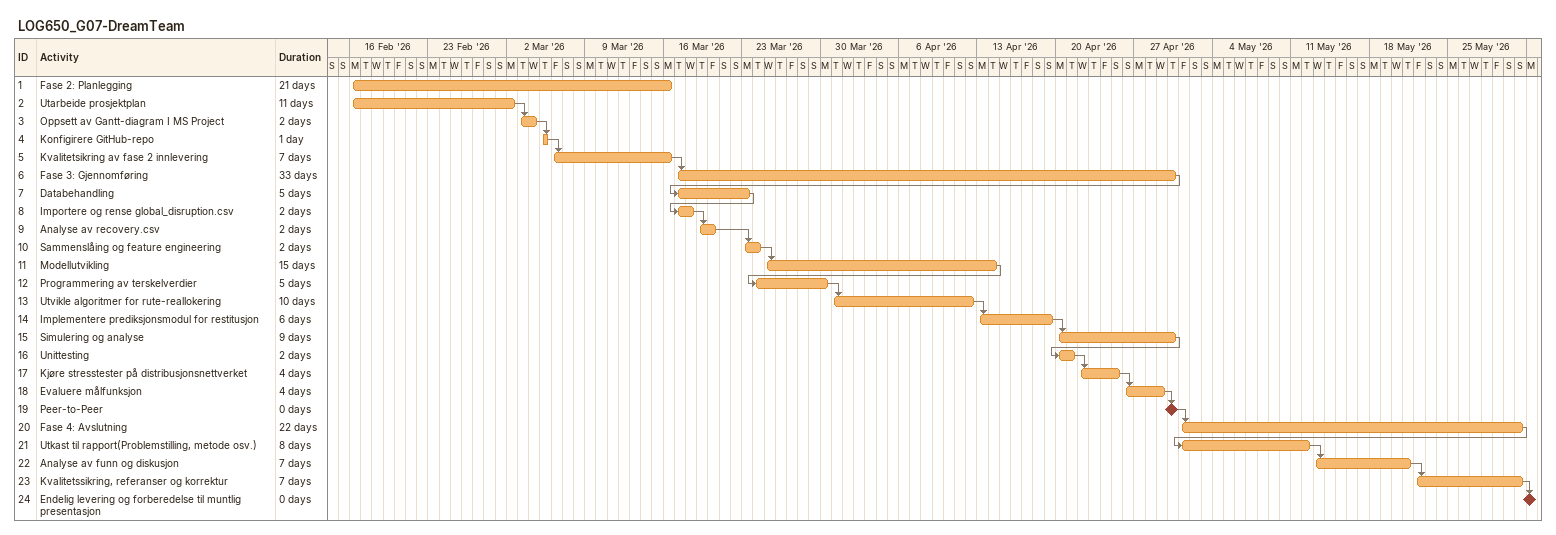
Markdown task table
LOG650_G07-DreamTeam

| ID | Task | Duration | Start | Finish | Predecessors |
|---|---|---|---|---|---|
| 1 | Fase 2: Planlegging | 21d | 2026-02-16 | 2026-03-16 |  |
| 2 | Utarbeide prosjektplan | 11d | 2026-02-16 | 2026-03-02 |  |
| 3 | Oppsett av Gantt-diagram I MS Project | 2d | 2026-03-03 | 2026-03-04 | 2 |
| 4 | Konfigirere GitHub-repo | 1d | 2026-03-05 | 2026-03-05 | 3 |
| 5 | Kvalitetsikring av fase 2 innlevering | 7d | 2026-03-06 | 2026-03-16 | 4 |
| 6 | Fase 3: Gjennomføring | 33d | 2026-03-17 | 2026-04-30 | 5 |
| 7 | Databehandling | 5d | 2026-03-17 | 2026-03-23 | 6 |
| 8 | Importere og rense global_disruption.csv | 2d | 2026-03-17 | 2026-03-18 | 7 |
| 9 | Analyse av recovery.csv | 2d | 2026-03-19 | 2026-03-20 | 8 |
| 10 | Sammenslåing og feature engineering | 2d | 2026-03-23 | 2026-03-24 | 9 |
| 11 | Modellutvikling | 15d | 2026-03-25 | 2026-04-14 | 10 |
| 12 | Programmering av terskelverdier | 5d | 2026-03-24 | 2026-03-30 | 11 |
| 13 | Utvikle algoritmer for rute-reallokering | 10d | 2026-03-31 | 2026-04-12 | 12 |
| 14 | Implementere prediksjonsmodul for restitusjon | 6d | 2026-04-13 | 2026-04-19 | 13 |
| 15 | Simulering og analyse | 9d | 2026-04-20 | 2026-04-30 | 14 |
| 16 | Unittesting | 2d | 2026-04-20 | 2026-04-21 | 15 |
| 17 | Kjøre stresstester på distribusjonsnettverket | 4d | 2026-04-22 | 2026-04-25 | 16 |
| 18 | Evaluere målfunksjon | 4d | 2026-04-26 | 2026-04-29 | 17 |
| 19 | Peer-to-Peer | 0d | 2026-04-30 | 2026-04-30 | 18 |
| 20 | Fase 4: Avslutning | 22d | 2026-05-01 | 2026-05-31 | 19 |
| 21 | Utkast til rapport(Problemstilling, metode osv.) | 8d | 2026-05-01 | 2026-05-12 | 20 |
| 22 | Analyse av funn og diskusjon | 7d | 2026-05-13 | 2026-05-21 | 21 |
| 23 | Kvalitetssikring, referanser og korrektur | 7d | 2026-05-22 | 2026-05-31 | 22 |
| 24 | Endelig levering og forberedelse til muntlig presentasjon | 0d | 2026-06-01 | 2026-06-01 | 23 |
